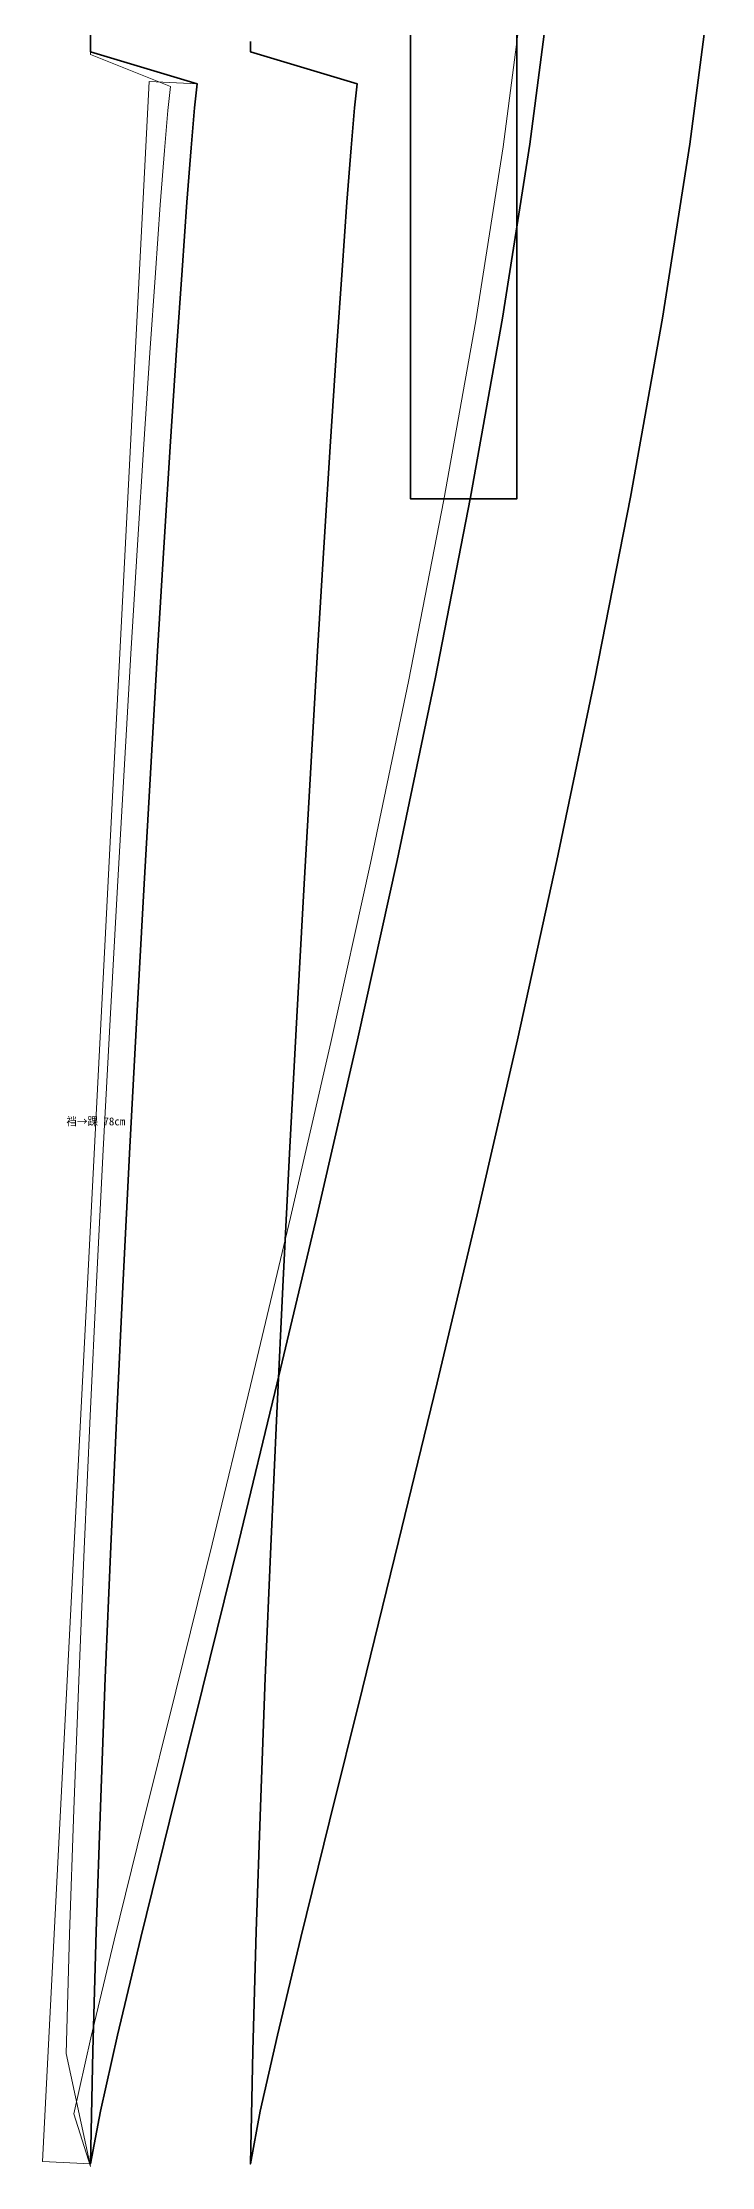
# Model space of a CAD drawing. Header units: millimetres. Extents: x 10 to 406, y -811 to 646.
# Drawn here: x 82 to 333, y -811 to -15 of the extents above; entities that cross this region are included whole.
import ezdxf
from ezdxf.enums import TextEntityAlignment as Align

# ---------------------------------------------------------------- set-up
doc = ezdxf.new("R2010")
doc.units = ezdxf.units.MM
for name, color, linetype, lineweight in [('标注', 3, 'Continuous', 15), ('缝份', 2, 'Continuous', 20), ('裁片', 1, 'Continuous', 35)]:
    doc.layers.add(name, color=color, linetype=linetype, lineweight=lineweight)

msp = doc.modelspace()

# ---------------------------------------------------------------- linework, layer by layer
at = {"layer": '标注', "color": 3}
for p, q in [((122.02, -29.08), (82.02, -809.08)), ((140, -30), (122.02, -29.08)), ((100, -810), (82.02, -809.08))]:
    msp.add_line(p, q, dxfattribs=at)
at = {"layer": '缝份', "color": 2}
msp.add_lwpolyline([(262.97, 8.84), (254.78, -53.67), (244.52, -118.93), (232.56, -186.04), (219.26, -254.11), (205, -322.25), (190.14, -389.56), (175.04, -455.16), (160.08, -518.15), (145.62, -577.63), (132.03, -632.72), (119.68, -682.52), (108.93, -726.14), (100.16, -762.69), (93.73, -791.27), (100, -811), (100, -811), (90.93, -768.67), (92.2, -723.87), (93.77, -677.09), (95.6, -628.79), (97.66, -579.44), (99.9, -529.5), (102.29, -479.44), (104.8, -429.74), (107.38, -380.85), (110, -333.25), (112.62, -287.41), (115.2, -243.78), (117.71, -202.85), (120.1, -165.08), (122.34, -130.94), (124.4, -100.89), (126.23, -75.4), (127.8, -54.95), (129.07, -39.99), (130, -31), (100, -19), (100, -19), (100, -15.51), (100, -3.84)], dxfattribs=at)
at = {"layer": '裁片', "color": 7}
msp.add_lwpolyline([(220, 250), (260, 250), (260, -185.6), (220, -185.6)], close=True, dxfattribs=at)
at = {"layer": '裁片', "color": 1}
msp.add_lwpolyline([(272.97, 9.84), (264.78, -52.67), (254.52, -117.93), (242.56, -185.04), (229.26, -253.11), (215, -321.25), (200.14, -388.56), (185.04, -454.16), (170.08, -517.15), (155.62, -576.63), (142.03, -631.72), (129.68, -681.52), (118.93, -725.14), (110.16, -761.69), (103.73, -790.27), (100, -810), (100, -810), (100.93, -767.67), (102.2, -722.87), (103.77, -676.09), (105.6, -627.79), (107.66, -578.44), (109.9, -528.5), (112.29, -478.44), (114.8, -428.74), (117.38, -379.85), (120, -332.25), (122.62, -286.41), (125.2, -242.78), (127.71, -201.85), (130.1, -164.08), (132.34, -129.94), (134.4, -99.89), (136.23, -74.4), (137.8, -53.95), (139.07, -38.99), (140, -30), (100, -18), (100, -18), (100, -14.51), (100, -2.84)], dxfattribs=at)
at = {"layer": '裁片', "color": 5}
msp.add_lwpolyline([(332.97, 9.84), (324.78, -52.67), (314.52, -117.93), (302.56, -185.04), (289.26, -253.11), (275, -321.25), (260.14, -388.56), (245.04, -454.16), (230.08, -517.15), (215.62, -576.63), (202.03, -631.72), (189.68, -681.52), (178.93, -725.14), (170.16, -761.69), (163.73, -790.27), (160, -810), (160, -810), (160.93, -767.67), (162.2, -722.87), (163.77, -676.09), (165.6, -627.79), (167.66, -578.44), (169.9, -528.5), (172.29, -478.44), (174.8, -428.74), (177.38, -379.85), (180, -332.25), (182.62, -286.41), (185.2, -242.78), (187.71, -201.85), (190.1, -164.08), (192.34, -129.94), (194.4, -99.89), (196.23, -74.4), (197.8, -53.95), (199.07, -38.99), (200, -30), (160, -18), (160, -18), (160, -14.14)], dxfattribs=at)

# ---------------------------------------------------------------- texts
at = {"layer": '标注', "color": 3}
msp.add_text('裆→踝 78cm', height=3, dxfattribs=at).set_placement((102.02, -419.08), align=Align.MIDDLE_CENTER)

doc.saveas('drawing.dxf')
